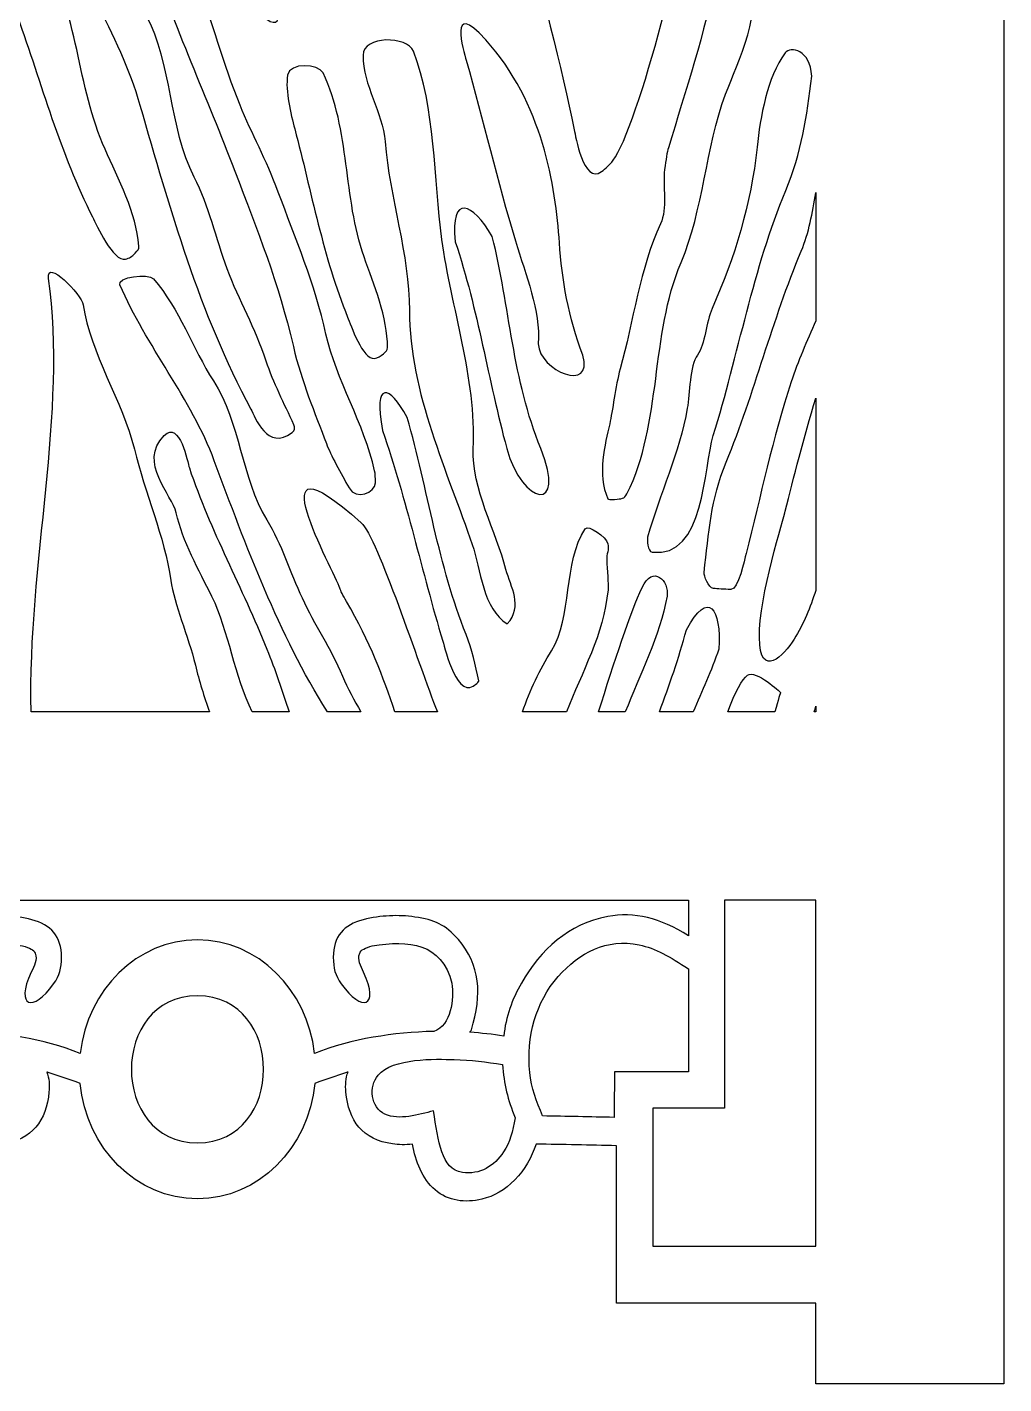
# Model space of a CAD drawing. Header units: centimetres. Extents: x -8.9 to 7.3, y -13.2 to 13.5.
# Drawn here: x -6.05 to -1.64, y -13.2 to -7.07 of the extents above; entities that cross this region are included whole.
import ezdxf

# ---------------------------------------------------------------- set-up
doc = ezdxf.new("R2010")
doc.units = ezdxf.units.CM
doc.header["$MEASUREMENT"] = 0
doc.layers.add('layer 1', color=7, linetype='Continuous')

msp = doc.modelspace()

# ---------------------------------------------------------------- linework, layer by layer
at = {"layer": 'layer 1', "color": 177}
msp.add_open_spline([(-1.6375, 13.49566), (-4.06436, 13.49566), (-6.49121, 13.49566), (-8.91806, 13.49566), (-8.91806, 13.49566), (-8.91806, 5.38457), (-8.91806, -2.72651), (-8.91806, -10.83759), (-8.91806, -10.83759), (-8.91804, -10.83759), (-8.91802, -10.83759), (-8.918, -10.83759), (-8.918, -10.83759), (-8.918, -11.62497), (-8.918, -12.41234), (-8.918, -13.19973), (-8.918, -13.19973), (-8.63487, -13.19973), (-8.35174, -13.19973), (-8.06861, -13.19973), (-8.06861, -13.19973), (-8.06861, -13.07839), (-8.06861, -12.95704), (-8.06861, -12.8357), (-8.06861, -12.8357), (-7.76911, -12.8357), (-7.46962, -12.8357), (-7.17013, -12.8357), (-7.17013, -12.8357), (-7.17013, -12.59858), (-7.17013, -12.36147), (-7.17013, -12.12436), (-7.17013, -12.12436), (-7.04897, -12.12194), (-6.9278, -12.11952), (-6.80664, -12.1171), (-6.80664, -12.1171), (-6.78512, -12.17845), (-6.75693, -12.23166), (-6.71011, -12.27863), (-6.71011, -12.27863), (-6.66427, -12.32461), (-6.61689, -12.35303), (-6.56126, -12.36596), (-6.56126, -12.36596), (-6.48761, -12.38309), (-6.40984, -12.37563), (-6.35073, -12.32406), (-6.35073, -12.32406), (-6.29352, -12.27414), (-6.26051, -12.1942), (-6.24865, -12.11792), (-6.24865, -12.11792), (-6.2148, -12.12135), (-6.18601, -12.12056), (-6.15886, -12.11667), (-6.15886, -12.11667), (-6.02336, -12.09728), (-5.95935, -12.01154), (-5.94792, -11.88225), (-5.94792, -11.88225), (-5.94511, -11.85057), (-5.94734, -11.81929), (-5.95741, -11.79176), (-5.95741, -11.79176), (-5.95528, -11.79229), (-5.95315, -11.79282), (-5.95102, -11.79335), (-5.95102, -11.79335), (-5.9032, -11.80988), (-5.85539, -11.82641), (-5.80757, -11.84295), (-5.80757, -11.84295), (-5.77888, -12.13594), (-5.55262, -12.36406), (-5.27776, -12.36406), (-5.27776, -12.36406), (-5.00288, -12.36406), (-4.77663, -12.13594), (-4.74794, -11.84295), (-4.74794, -11.84295), (-4.70012, -11.82641), (-4.65231, -11.80988), (-4.60449, -11.79335), (-4.60449, -11.79335), (-4.60236, -11.79282), (-4.60023, -11.79229), (-4.59811, -11.79176), (-4.59811, -11.79176), (-4.60817, -11.81929), (-4.6104, -11.85057), (-4.6076, -11.88225), (-4.6076, -11.88225), (-4.59616, -12.01154), (-4.53215, -12.09728), (-4.39665, -12.11667), (-4.39665, -12.11667), (-4.3695, -12.12056), (-4.34071, -12.12135), (-4.30686, -12.11792), (-4.30686, -12.11792), (-4.295, -12.1942), (-4.26199, -12.27414), (-4.20478, -12.32406), (-4.20478, -12.32406), (-4.14566, -12.37563), (-4.06789, -12.38309), (-3.99426, -12.36596), (-3.99426, -12.36596), (-3.93861, -12.35303), (-3.89124, -12.32461), (-3.8454, -12.27863), (-3.8454, -12.27863), (-3.79858, -12.23166), (-3.77039, -12.17845), (-3.74887, -12.1171), (-3.74887, -12.1171), (-3.62771, -12.11952), (-3.50655, -12.12194), (-3.38538, -12.12436), (-3.38538, -12.12436), (-3.38538, -12.36147), (-3.38538, -12.59858), (-3.38538, -12.8357), (-3.38538, -12.8357), (-3.08589, -12.8357), (-2.78639, -12.8357), (-2.48691, -12.8357), (-2.48691, -12.8357), (-2.48691, -12.95704), (-2.48691, -13.07839), (-2.48691, -13.19973), (-2.48691, -13.19973), (-2.20377, -13.19973), (-1.92064, -13.19973), (-1.6375, -13.19973), (-1.6375, -13.19973), (-1.6375, -12.41234), (-1.6375, -11.62497), (-1.6375, -10.83759), (-1.6375, -10.83759), (-1.6375, -2.72651), (-1.6375, 5.38457), (-1.6375, 13.49566)], degree=3, knots=[0, 0, 0, 0, 0.027027, 0.027027, 0.027027, 0.027027, 0.0540541, 0.0540541, 0.0540541, 0.0540541, 0.0810811, 0.0810811, 0.0810811, 0.0810811, 0.1081081, 0.1081081, 0.1081081, 0.1081081, 0.1351351, 0.1351351, 0.1351351, 0.1351351, 0.1621622, 0.1621622, 0.1621622, 0.1621622, 0.1891892, 0.1891892, 0.1891892, 0.1891892, 0.2162162, 0.2162162, 0.2162162, 0.2162162, 0.2432432, 0.2432432, 0.2432432, 0.2432432, 0.2702703, 0.2702703, 0.2702703, 0.2702703, 0.2972973, 0.2972973, 0.2972973, 0.2972973, 0.3243243, 0.3243243, 0.3243243, 0.3243243, 0.3513514, 0.3513514, 0.3513514, 0.3513514, 0.3783784, 0.3783784, 0.3783784, 0.3783784, 0.4054054, 0.4054054, 0.4054054, 0.4054054, 0.4324324, 0.4324324, 0.4324324, 0.4324324, 0.4594595, 0.4594595, 0.4594595, 0.4594595, 0.4864865, 0.4864865, 0.4864865, 0.4864865, 0.5135135, 0.5135135, 0.5135135, 0.5135135, 0.5405405, 0.5405405, 0.5405405, 0.5405405, 0.5675676, 0.5675676, 0.5675676, 0.5675676, 0.5945946, 0.5945946, 0.5945946, 0.5945946, 0.6216216, 0.6216216, 0.6216216, 0.6216216, 0.6486486, 0.6486486, 0.6486486, 0.6486486, 0.6756757, 0.6756757, 0.6756757, 0.6756757, 0.7027027, 0.7027027, 0.7027027, 0.7027027, 0.7297297, 0.7297297, 0.7297297, 0.7297297, 0.7567568, 0.7567568, 0.7567568, 0.7567568, 0.7837838, 0.7837838, 0.7837838, 0.7837838, 0.8108108, 0.8108108, 0.8108108, 0.8108108, 0.8378378, 0.8378378, 0.8378378, 0.8378378, 0.8648649, 0.8648649, 0.8648649, 0.8648649, 0.8918919, 0.8918919, 0.8918919, 0.8918919, 0.9189189, 0.9189189, 0.9189189, 0.9189189, 0.9459459, 0.9459459, 0.9459459, 0.9459459, 1, 1, 1, 1], dxfattribs=at)
at = {"layer": 'layer 1', "color": 7}
for points, knots in [([(-3.45368, -7.72694), (-3.53589, -7.78544), (-3.57161, -7.56295), (-3.57656, -7.53843), (-3.57656, -7.53843), (-3.68761, -6.99016), (-3.95765, -6.07373), (-4.07574, -5.52496), (-4.07574, -5.52496), (-4.12542, -5.29403), (-4.35891, -4.49771), (-4.28722, -4.25198), (-4.28722, -4.25198), (-4.2171, -4.01142), (-4.08909, -4.48528), (-4.0399, -4.59277), (-4.0399, -4.59277), (-3.87868, -4.94499), (-3.66433, -5.28943), (-3.4656, -5.63211), (-3.4656, -5.63211), (-3.40163, -5.74239), (-3.33802, -5.81699), (-3.29678, -5.94157), (-3.29678, -5.94157), (-3.23869, -6.11705), (-3.16925, -6.27633), (-3.09069, -6.448), (-3.09069, -6.448), (-3.03322, -6.57356), (-3.29485, -7.53909), (-3.40133, -7.67588), (-3.40133, -7.67588), (-3.41739, -7.69651), (-3.43484, -7.71355), (-3.45368, -7.72694)], [0, 0, 0, 0, 0.1, 0.1, 0.1, 0.1, 0.2, 0.2, 0.2, 0.2, 0.3, 0.3, 0.3, 0.3, 0.4, 0.4, 0.4, 0.4, 0.5, 0.5, 0.5, 0.5, 0.6, 0.6, 0.6, 0.6, 0.7, 0.7, 0.7, 0.7, 0.8, 0.8, 0.8, 0.8, 1, 1, 1, 1]), ([(-5.03715, -6.9643), (-5.29314, -6.64623), (-5.24537, -6.33919), (-5.33066, -6.1565), (-5.33066, -6.1565), (-5.33066, -6.1565), (-5.33066, -6.1565), (-5.33066, -6.1565), (-5.33066, -6.1565), (-5.34359, -6.12882), (-5.35117, -6.10961), (-5.3534, -6.09885), (-5.3534, -6.09885), (-5.37474, -5.99927), (-5.41142, -5.90752), (-5.44128, -5.79921), (-5.44128, -5.79921), (-5.44415, -5.78874), (-5.45882, -5.60811), (-5.31967, -5.75137), (-5.31967, -5.75137), (-5.17136, -5.90991), (-5.19961, -6.00294), (-5.19444, -6.07359), (-5.19444, -6.07359), (-5.18579, -6.19098), (-5.08229, -6.37284), (-5.08628, -6.48119), (-5.08628, -6.48119), (-5.08865, -6.59336), (-4.95966, -6.79229), (-4.91583, -6.94061), (-4.91583, -6.94061), (-4.90898, -6.96375), (-4.87497, -7.16579), (-5.03715, -6.9643)], [0, 0, 0, 0, 0.1, 0.1, 0.1, 0.1, 0.2, 0.2, 0.2, 0.2, 0.3, 0.3, 0.3, 0.3, 0.4, 0.4, 0.4, 0.4, 0.5, 0.5, 0.5, 0.5, 0.6, 0.6, 0.6, 0.6, 0.7, 0.7, 0.7, 0.7, 0.8, 0.8, 0.8, 0.8, 1, 1, 1, 1]), ([(-4.47433, -9.13194), (-4.47539, -9.17599), (-4.56004, -9.21363), (-4.59356, -9.15447), (-4.59356, -9.15447), (-4.62931, -9.09135), (-4.67703, -9.00348), (-4.69534, -8.95496), (-4.69534, -8.95496), (-4.74809, -8.81524), (-4.80755, -8.67577), (-4.84483, -8.51631), (-4.84483, -8.51631), (-4.91278, -8.22551), (-5.00541, -7.99726), (-5.1091, -7.72438), (-5.1091, -7.72438), (-5.23347, -7.39711), (-5.38431, -7.06883), (-5.4955, -6.73277), (-5.4955, -6.73277), (-5.5537, -6.55683), (-5.63563, -6.38258), (-5.69784, -6.20577), (-5.69784, -6.20577), (-5.72018, -6.14245), (-5.73134, -6.04654), (-5.65277, -6.03424), (-5.65277, -6.03424), (-5.50933, -6.01178), (-5.30462, -6.81329), (-5.28479, -6.86202), (-5.28479, -6.86202), (-5.20996, -7.04607), (-5.16026, -7.24307), (-5.08534, -7.42728), (-5.08534, -7.42728), (-5.03218, -7.55805), (-4.96776, -7.66985), (-4.9128, -7.81908), (-4.9128, -7.81908), (-4.83744, -8.02372), (-4.747, -8.23621), (-4.69757, -8.46011), (-4.69757, -8.46011), (-4.65149, -8.66879), (-4.52602, -8.86187), (-4.47792, -9.07769), (-4.47792, -9.07769), (-4.47498, -9.09091), (-4.47378, -9.10898), (-4.47433, -9.13194)], [0, 0, 0, 0, 0.0714286, 0.0714286, 0.0714286, 0.0714286, 0.1428571, 0.1428571, 0.1428571, 0.1428571, 0.2142857, 0.2142857, 0.2142857, 0.2142857, 0.2857143, 0.2857143, 0.2857143, 0.2857143, 0.3571429, 0.3571429, 0.3571429, 0.3571429, 0.4285714, 0.4285714, 0.4285714, 0.4285714, 0.5, 0.5, 0.5, 0.5, 0.5714286, 0.5714286, 0.5714286, 0.5714286, 0.6428571, 0.6428571, 0.6428571, 0.6428571, 0.7142857, 0.7142857, 0.7142857, 0.7142857, 0.7857143, 0.7857143, 0.7857143, 0.7857143, 0.8571429, 0.8571429, 0.8571429, 0.8571429, 1, 1, 1, 1]), ([(-4.85017, -8.90462), (-4.9624, -8.99074), (-5.0177, -8.8341), (-5.03665, -8.79885), (-5.03665, -8.79885), (-5.26824, -8.36827), (-5.40429, -7.89036), (-5.53716, -7.42676), (-5.53716, -7.42676), (-5.63089, -7.09973), (-5.83964, -6.81085), (-5.95008, -6.48763), (-5.95008, -6.48763), (-5.96457, -6.44526), (-5.80055, -6.44004), (-5.77696, -6.47205), (-5.77696, -6.47205), (-5.6548, -6.63795), (-5.60605, -6.84207), (-5.51006, -7.01963), (-5.51006, -7.01963), (-5.38857, -7.24437), (-5.40841, -7.5236), (-5.29206, -7.75193), (-5.29206, -7.75193), (-5.22548, -7.88262), (-5.19435, -8.02904), (-5.14341, -8.1657), (-5.14341, -8.1657), (-5.08968, -8.30978), (-5.01646, -8.43261), (-4.96713, -8.58267), (-4.96713, -8.58267), (-4.93485, -8.681), (-4.8856, -8.77443), (-4.84278, -8.86927), (-4.84278, -8.86927), (-4.83616, -8.88397), (-4.83861, -8.89575), (-4.85017, -8.90462)], [0, 0, 0, 0, 0.0909091, 0.0909091, 0.0909091, 0.0909091, 0.1818182, 0.1818182, 0.1818182, 0.1818182, 0.2727273, 0.2727273, 0.2727273, 0.2727273, 0.3636364, 0.3636364, 0.3636364, 0.3636364, 0.4545455, 0.4545455, 0.4545455, 0.4545455, 0.5454545, 0.5454545, 0.5454545, 0.5454545, 0.6363636, 0.6363636, 0.6363636, 0.6363636, 0.7272727, 0.7272727, 0.7272727, 0.7272727, 0.8181818, 0.8181818, 0.8181818, 0.8181818, 1, 1, 1, 1]), ([(-5.60196, -8.12212), (-5.65753, -8.13643), (-5.73399, -7.96548), (-5.75124, -7.93171), (-5.75124, -7.93171), (-5.89541, -7.64948), (-5.98268, -7.3274), (-6.08977, -7.0279), (-6.08977, -7.0279), (-6.11572, -6.95529), (-6.15344, -6.84659), (-6.14707, -6.76598), (-6.14707, -6.76598), (-6.14201, -6.70174), (-5.99982, -6.69367), (-5.97352, -6.73814), (-5.97352, -6.73814), (-5.8152, -7.00589), (-5.82298, -7.3425), (-5.6947, -7.62607), (-5.6947, -7.62607), (-5.63483, -7.75846), (-5.55397, -7.91321), (-5.5416, -8.06275), (-5.5416, -8.06275), (-5.5403, -8.07845), (-5.54632, -8.08128), (-5.55955, -8.09558), (-5.55955, -8.09558), (-5.57221, -8.10925), (-5.58634, -8.11808), (-5.60196, -8.12212)], [0, 0, 0, 0, 0.1111111, 0.1111111, 0.1111111, 0.1111111, 0.2222222, 0.2222222, 0.2222222, 0.2222222, 0.3333333, 0.3333333, 0.3333333, 0.3333333, 0.4444444, 0.4444444, 0.4444444, 0.4444444, 0.5555556, 0.5555556, 0.5555556, 0.5555556, 0.6666667, 0.6666667, 0.6666667, 0.6666667, 0.7777778, 0.7777778, 0.7777778, 0.7777778, 1, 1, 1, 1]), ([(-3.42448, -9.20404), (-3.47558, -9.09342), (-3.43742, -8.95762), (-3.41658, -8.86498), (-3.41658, -8.86498), (-3.40419, -8.80996), (-3.39083, -8.6945), (-3.36942, -8.61763), (-3.36942, -8.61763), (-3.31001, -8.40422), (-3.28069, -8.1608), (-3.18719, -7.96204), (-3.18719, -7.96204), (-3.15582, -7.89539), (-3.17771, -7.79142), (-3.16886, -7.71746), (-3.16886, -7.71746), (-3.16886, -7.71746), (-3.16886, -7.71746), (-3.16886, -7.71746), (-3.16886, -7.71746), (-3.16347, -7.67241), (-3.15767, -7.63952), (-3.15146, -7.61875), (-3.15146, -7.61875), (-3.07365, -7.35919), (-2.9875, -7.10168), (-2.93444, -6.83329), (-2.93444, -6.83329), (-2.92373, -6.7792), (-2.82202, -6.76247), (-2.79366, -6.82387), (-2.79366, -6.82387), (-2.71456, -6.99506), (-2.83878, -7.23032), (-2.89371, -7.37785), (-2.89371, -7.37785), (-2.98494, -7.62297), (-2.99283, -7.89728), (-3.09474, -8.13749), (-3.09474, -8.13749), (-3.23378, -8.46526), (-3.17961, -8.86162), (-3.33898, -9.18163), (-3.33898, -9.18163), (-3.35064, -9.20506), (-3.36253, -9.20352), (-3.395, -9.20666), (-3.395, -9.20666), (-3.41304, -9.20842), (-3.42286, -9.20754), (-3.42448, -9.20404)], [0, 0, 0, 0, 0.0714286, 0.0714286, 0.0714286, 0.0714286, 0.1428571, 0.1428571, 0.1428571, 0.1428571, 0.2142857, 0.2142857, 0.2142857, 0.2142857, 0.2857143, 0.2857143, 0.2857143, 0.2857143, 0.3571429, 0.3571429, 0.3571429, 0.3571429, 0.4285714, 0.4285714, 0.4285714, 0.4285714, 0.5, 0.5, 0.5, 0.5, 0.5714286, 0.5714286, 0.5714286, 0.5714286, 0.6428571, 0.6428571, 0.6428571, 0.6428571, 0.7142857, 0.7142857, 0.7142857, 0.7142857, 0.7857143, 0.7857143, 0.7857143, 0.7857143, 0.8571429, 0.8571429, 0.8571429, 0.8571429, 1, 1, 1, 1]), ([(-3.73966, -8.50472), (-3.72838, -8.35312), (-3.79571, -8.19604), (-3.8424, -8.0393), (-3.8424, -8.0393), (-3.92326, -7.76787), (-3.98879, -7.49627), (-4.06436, -7.22437), (-4.06436, -7.22437), (-4.0755, -7.18426), (-4.14841, -6.94115), (-3.9765, -7.13157), (-3.9765, -7.13157), (-3.71987, -7.41583), (-3.66063, -7.79156), (-3.6438, -8.04842), (-3.6438, -8.04842), (-3.63309, -8.21185), (-3.60247, -8.38659), (-3.53872, -8.55496), (-3.53872, -8.55496), (-3.48755, -8.728), (-3.73318, -8.62628), (-3.73966, -8.50472)], [0, 0, 0, 0, 0.1428571, 0.1428571, 0.1428571, 0.1428571, 0.2857143, 0.2857143, 0.2857143, 0.2857143, 0.4285714, 0.4285714, 0.4285714, 0.4285714, 0.5714286, 0.5714286, 0.5714286, 0.5714286, 0.7142857, 0.7142857, 0.7142857, 0.7142857, 1, 1, 1, 1]), ([(-3.87894, -9.76856), (-3.98924, -9.70357), (-4.00014, -9.52107), (-4.03747, -9.41042), (-4.03747, -9.41042), (-4.14598, -9.0887), (-4.32094, -8.72514), (-4.32051, -8.35419), (-4.32051, -8.35419), (-4.32023, -8.10149), (-4.41102, -7.84538), (-4.43087, -7.59143), (-4.43087, -7.59143), (-4.44133, -7.45748), (-4.5304, -7.34023), (-4.53024, -7.20162), (-4.53024, -7.20162), (-4.53013, -7.11117), (-4.32992, -7.11392), (-4.30255, -7.18376), (-4.30255, -7.18376), (-4.20351, -7.43628), (-4.21139, -7.761), (-4.17446, -8.03281), (-4.17446, -8.03281), (-4.13241, -8.34229), (-4.01782, -8.65604), (-4.03251, -8.97791), (-4.03251, -8.97791), (-4.04057, -9.1545), (-3.92922, -9.35503), (-3.885, -9.52255), (-3.885, -9.52255), (-3.86345, -9.6042), (-3.80631, -9.6865), (-3.87894, -9.76856), (-3.87894, -9.76856), (-3.87894, -9.76856), (-3.87894, -9.76856), (-3.87894, -9.76856)], [0, 0, 0, 0, 0.0909091, 0.0909091, 0.0909091, 0.0909091, 0.1818182, 0.1818182, 0.1818182, 0.1818182, 0.2727273, 0.2727273, 0.2727273, 0.2727273, 0.3636364, 0.3636364, 0.3636364, 0.3636364, 0.4545455, 0.4545455, 0.4545455, 0.4545455, 0.5454545, 0.5454545, 0.5454545, 0.5454545, 0.6363636, 0.6363636, 0.6363636, 0.6363636, 0.7272727, 0.7272727, 0.7272727, 0.7272727, 0.8181818, 0.8181818, 0.8181818, 0.8181818, 1, 1, 1, 1]), ([(-3.22531, -9.44458), (-3.24648, -9.44168), (-3.24827, -9.38826), (-3.24545, -9.37783), (-3.24545, -9.37783), (-3.1918, -9.18117), (-3.10116, -8.99744), (-3.06669, -8.79495), (-3.06669, -8.79495), (-3.05566, -8.73009), (-3.05559, -8.60245), (-3.02103, -8.55507), (-3.02103, -8.55507), (-2.98464, -8.50525), (-2.98199, -8.40559), (-2.95464, -8.34438), (-2.95464, -8.34438), (-2.8522, -8.11507), (-2.77861, -7.87273), (-2.75156, -7.61676), (-2.75156, -7.61676), (-2.73721, -7.48097), (-2.70566, -7.30143), (-2.62498, -7.1909), (-2.62498, -7.1909), (-2.60129, -7.15844), (-2.51077, -7.17721), (-2.50492, -7.29553), (-2.50492, -7.29553), (-2.52576, -7.47781), (-2.5518, -7.64437), (-2.62193, -7.81161), (-2.62193, -7.81161), (-2.76818, -8.16051), (-2.83645, -8.55601), (-2.94926, -8.91884), (-2.94926, -8.91884), (-2.99233, -9.0574), (-2.98744, -9.47711), (-3.22531, -9.44458)], [0, 0, 0, 0, 0.0909091, 0.0909091, 0.0909091, 0.0909091, 0.1818182, 0.1818182, 0.1818182, 0.1818182, 0.2727273, 0.2727273, 0.2727273, 0.2727273, 0.3636364, 0.3636364, 0.3636364, 0.3636364, 0.4545455, 0.4545455, 0.4545455, 0.4545455, 0.5454545, 0.5454545, 0.5454545, 0.5454545, 0.6363636, 0.6363636, 0.6363636, 0.6363636, 0.7272727, 0.7272727, 0.7272727, 0.7272727, 0.8181818, 0.8181818, 0.8181818, 0.8181818, 1, 1, 1, 1]), ([(-4.47909, -8.57005), (-4.5306, -8.5781), (-4.58696, -8.41621), (-4.60005, -8.38403), (-4.60005, -8.38403), (-4.70938, -8.11518), (-4.76405, -7.8152), (-4.83843, -7.53395), (-4.83843, -7.53395), (-4.85644, -7.46576), (-4.8824, -7.36378), (-4.87048, -7.29122), (-4.87048, -7.29122), (-4.86101, -7.23336), (-4.73137, -7.23866), (-4.71089, -7.28133), (-4.71089, -7.28133), (-4.58762, -7.53831), (-4.6203, -7.84305), (-4.52548, -8.11173), (-4.52548, -8.11173), (-4.48124, -8.23717), (-4.41964, -8.38474), (-4.4198, -8.52152), (-4.4198, -8.52152), (-4.41982, -8.53589), (-4.4255, -8.53792), (-4.43859, -8.54973), (-4.43859, -8.54973), (-4.45112, -8.561), (-4.4646, -8.56778), (-4.47909, -8.57005)], [0, 0, 0, 0, 0.1111111, 0.1111111, 0.1111111, 0.1111111, 0.2222222, 0.2222222, 0.2222222, 0.2222222, 0.3333333, 0.3333333, 0.3333333, 0.3333333, 0.4444444, 0.4444444, 0.4444444, 0.4444444, 0.5555556, 0.5555556, 0.5555556, 0.5555556, 0.6666667, 0.6666667, 0.6666667, 0.6666667, 0.7777778, 0.7777778, 0.7777778, 0.7777778, 1, 1, 1, 1]), ([(-3.88163, -8.97616), (-3.96578, -8.66515), (-4.00986, -8.3553), (-4.1139, -8.04309), (-4.1139, -8.04309), (-4.13637, -7.82606), (-4.03629, -7.8645), (-3.94694, -8.01981), (-3.94694, -8.01981), (-3.86825, -8.33541), (-3.85488, -8.66683), (-3.72786, -8.97711), (-3.72786, -8.97711), (-3.60758, -9.27098), (-3.81159, -9.23528), (-3.88163, -8.97616)], [0, 0, 0, 0, 0.2, 0.2, 0.2, 0.2, 0.4, 0.4, 0.4, 0.4, 0.6, 0.6, 0.6, 0.6, 1, 1, 1, 1]), ([(-2.4869, -8.40035), (-2.4869, -8.2075), (-2.4869, -8.01465), (-2.4869, -7.82181), (-2.4869, -7.82181), (-2.50135, -7.9129), (-2.51742, -8.00352), (-2.55183, -8.08534), (-2.55183, -8.08534), (-2.68332, -8.3981), (-2.76271, -8.7259), (-2.89086, -9.03841), (-2.89086, -9.03841), (-2.96122, -9.21003), (-2.96876, -9.35277), (-2.99085, -9.53666), (-2.99085, -9.53666), (-2.99244, -9.54984), (-2.97092, -9.6066), (-2.94882, -9.6089), (-2.94882, -9.6089), (-2.92905, -9.61098), (-2.90262, -9.61238), (-2.86949, -9.61315), (-2.86949, -9.61315), (-2.83546, -9.61394), (-2.80788, -9.47741), (-2.80133, -9.45152), (-2.80133, -9.45152), (-2.73493, -9.18903), (-2.68016, -8.92972), (-2.59752, -8.67654), (-2.59752, -8.67654), (-2.56694, -8.58285), (-2.52597, -8.49203), (-2.4869, -8.40035)], [0, 0, 0, 0, 0.1, 0.1, 0.1, 0.1, 0.2, 0.2, 0.2, 0.2, 0.3, 0.3, 0.3, 0.3, 0.4, 0.4, 0.4, 0.4, 0.5, 0.5, 0.5, 0.5, 0.6, 0.6, 0.6, 0.6, 0.7, 0.7, 0.7, 0.7, 0.8, 0.8, 0.8, 0.8, 1, 1, 1, 1]), ([(-6.02891, -10.16616), (-5.76047, -10.16616), (-5.49202, -10.16616), (-5.22357, -10.16616), (-5.22357, -10.16616), (-5.24782, -10.09662), (-5.26966, -10.02645), (-5.2871, -9.95509), (-5.2871, -9.95509), (-5.31984, -9.82108), (-5.38264, -9.67875), (-5.39793, -9.57254), (-5.39793, -9.57254), (-5.42642, -9.37475), (-5.51474, -9.17524), (-5.56256, -8.97969), (-5.56256, -8.97969), (-5.61561, -8.7627), (-5.76222, -8.54591), (-5.79361, -8.3279), (-5.79361, -8.3279), (-5.80023, -8.28191), (-5.96341, -8.1149), (-5.9498, -8.20949), (-5.9498, -8.20949), (-5.86355, -8.80848), (-6.04296, -9.49809), (-6.02891, -10.16616)], [0, 0, 0, 0, 0.125, 0.125, 0.125, 0.125, 0.25, 0.25, 0.25, 0.25, 0.375, 0.375, 0.375, 0.375, 0.5, 0.5, 0.5, 0.5, 0.625, 0.625, 0.625, 0.625, 0.75, 0.75, 0.75, 0.75, 1, 1, 1, 1]), ([(-4.69107, -10.16616), (-4.6407, -10.16616), (-4.59033, -10.16616), (-4.53995, -10.16616), (-4.53995, -10.16616), (-4.57006, -10.11336), (-4.5996, -10.06025), (-4.62276, -10.00465), (-4.62276, -10.00465), (-4.67619, -9.87649), (-4.74882, -9.77417), (-4.80573, -9.65159), (-4.80573, -9.65159), (-4.85969, -9.53535), (-4.89689, -9.40899), (-4.96419, -9.29921), (-4.96419, -9.29921), (-5.08182, -9.10744), (-5.08308, -8.86027), (-5.205, -8.67203), (-5.205, -8.67203), (-5.30131, -8.52333), (-5.35786, -8.34756), (-5.47644, -8.21116), (-5.47644, -8.21116), (-5.49931, -8.18483), (-5.64325, -8.20222), (-5.62766, -8.23836), (-5.62766, -8.23836), (-5.50888, -8.51407), (-5.30591, -8.75192), (-5.20157, -9.03229), (-5.20157, -9.03229), (-5.05828, -9.41728), (-4.9115, -9.81384), (-4.69107, -10.16616)], [0, 0, 0, 0, 0.1, 0.1, 0.1, 0.1, 0.2, 0.2, 0.2, 0.2, 0.3, 0.3, 0.3, 0.3, 0.4, 0.4, 0.4, 0.4, 0.5, 0.5, 0.5, 0.5, 0.6, 0.6, 0.6, 0.6, 0.7, 0.7, 0.7, 0.7, 0.8, 0.8, 0.8, 0.8, 1, 1, 1, 1]), ([(-4.01706, -10.03752), (-4.10249, -10.12473), (-4.1595, -9.88224), (-4.17005, -9.8473), (-4.17005, -9.8473), (-4.26548, -9.53165), (-4.3333, -9.20893), (-4.44248, -8.8961), (-4.44248, -8.8961), (-4.48422, -8.66832), (-4.41099, -8.6888), (-4.33091, -8.83665), (-4.33091, -8.83665), (-4.23868, -9.15836), (-4.18929, -9.51052), (-4.06459, -9.81654), (-4.06459, -9.81654), (-4.03723, -9.88368), (-4.02335, -9.955), (-4.00694, -10.02581), (-4.00694, -10.02581), (-4.00677, -10.02655), (-4.01014, -10.03045), (-4.01706, -10.03752)], [0, 0, 0, 0, 0.1428571, 0.1428571, 0.1428571, 0.1428571, 0.2857143, 0.2857143, 0.2857143, 0.2857143, 0.4285714, 0.4285714, 0.4285714, 0.4285714, 0.5714286, 0.5714286, 0.5714286, 0.5714286, 0.7142857, 0.7142857, 0.7142857, 0.7142857, 1, 1, 1, 1]), ([(-2.4869, -9.61761), (-2.4869, -9.32811), (-2.4869, -9.0386), (-2.4869, -8.7491), (-2.4869, -8.7491), (-2.54014, -8.92792), (-2.58751, -9.1104), (-2.62414, -9.2595), (-2.62414, -9.2595), (-2.62925, -9.28362), (-2.74345, -9.6418), (-2.7411, -9.83035), (-2.7411, -9.83035), (-2.73869, -10.02429), (-2.62872, -9.91013), (-2.58425, -9.83774), (-2.58425, -9.83774), (-2.54138, -9.76797), (-2.51115, -9.69425), (-2.4869, -9.61761)], [0, 0, 0, 0, 0.1666667, 0.1666667, 0.1666667, 0.1666667, 0.3333333, 0.3333333, 0.3333333, 0.3333333, 0.5, 0.5, 0.5, 0.5, 0.6666667, 0.6666667, 0.6666667, 0.6666667, 1, 1, 1, 1]), ([(-5.03025, -10.16616), (-4.9748, -10.16616), (-4.91935, -10.16616), (-4.86392, -10.16616), (-4.86392, -10.16616), (-4.89483, -10.07081), (-4.92696, -9.97599), (-4.96403, -9.88324), (-4.96403, -9.88324), (-5.07451, -9.60688), (-5.2197, -9.34718), (-5.31436, -9.06448), (-5.31436, -9.06448), (-5.32238, -9.04059), (-5.3567, -8.8472), (-5.42797, -8.91875), (-5.42797, -8.91875), (-5.54859, -9.03983), (-5.39097, -9.18733), (-5.3735, -9.26718), (-5.3735, -9.26718), (-5.34505, -9.39718), (-5.27149, -9.52542), (-5.21233, -9.64574), (-5.21233, -9.64574), (-5.13456, -9.80396), (-5.11104, -10.0046), (-5.03025, -10.16616)], [0, 0, 0, 0, 0.125, 0.125, 0.125, 0.125, 0.25, 0.25, 0.25, 0.25, 0.375, 0.375, 0.375, 0.375, 0.5, 0.5, 0.5, 0.5, 0.625, 0.625, 0.625, 0.625, 0.75, 0.75, 0.75, 0.75, 1, 1, 1, 1]), ([(-4.38627, -10.16616), (-4.32243, -10.16616), (-4.25857, -10.16616), (-4.19472, -10.16616), (-4.19472, -10.16616), (-4.27963, -9.95398), (-4.46384, -9.3795), (-4.53845, -9.31241), (-4.53845, -9.31241), (-5.03913, -8.86215), (-4.6562, -9.53772), (-4.63488, -9.60779), (-4.63488, -9.60779), (-4.63147, -9.61904), (-4.62151, -9.63874), (-4.60501, -9.66689), (-4.60501, -9.66689), (-4.60501, -9.66689), (-4.60501, -9.66689), (-4.60501, -9.66689), (-4.60501, -9.66689), (-4.4961, -9.85282), (-4.44032, -10.00848), (-4.38627, -10.16616)], [0, 0, 0, 0, 0.1428571, 0.1428571, 0.1428571, 0.1428571, 0.2857143, 0.2857143, 0.2857143, 0.2857143, 0.4285714, 0.4285714, 0.4285714, 0.4285714, 0.5714286, 0.5714286, 0.5714286, 0.5714286, 0.7142857, 0.7142857, 0.7142857, 0.7142857, 1, 1, 1, 1]), ([(-3.81081, -10.16616), (-3.74444, -10.16616), (-3.67808, -10.16616), (-3.6117, -10.16616), (-3.6117, -10.16616), (-3.54285, -9.98508), (-3.44397, -9.8208), (-3.42441, -9.61421), (-3.42441, -9.61421), (-3.4218, -9.58746), (-3.4278, -9.526), (-3.43042, -9.47908), (-3.43042, -9.47908), (-3.43174, -9.4555), (-3.41886, -9.43117), (-3.42482, -9.4067), (-3.42482, -9.4067), (-3.43229, -9.37597), (-3.51402, -9.31936), (-3.52686, -9.33893), (-3.52686, -9.33893), (-3.62825, -9.49039), (-3.58364, -9.73927), (-3.67924, -9.89002), (-3.67924, -9.89002), (-3.73278, -9.97452), (-3.77689, -10.06755), (-3.81081, -10.16616)], [0, 0, 0, 0, 0.125, 0.125, 0.125, 0.125, 0.25, 0.25, 0.25, 0.25, 0.375, 0.375, 0.375, 0.375, 0.5, 0.5, 0.5, 0.5, 0.625, 0.625, 0.625, 0.625, 0.75, 0.75, 0.75, 0.75, 1, 1, 1, 1]), ([(-3.46669, -10.16616), (-3.42656, -10.16616), (-3.38643, -10.16616), (-3.34629, -10.16616), (-3.34629, -10.16616), (-3.28229, -10.0002), (-3.18912, -9.82412), (-3.15802, -9.64325), (-3.15802, -9.64325), (-3.14626, -9.57492), (-3.22077, -9.49788), (-3.27168, -9.60666), (-3.27168, -9.60666), (-3.31944, -9.70869), (-3.39896, -9.94455), (-3.46669, -10.16616)], [0, 0, 0, 0, 0.2, 0.2, 0.2, 0.2, 0.4, 0.4, 0.4, 0.4, 0.6, 0.6, 0.6, 0.6, 1, 1, 1, 1]), ([(-3.19267, -10.16616), (-3.14187, -10.16616), (-3.09108, -10.16616), (-3.04029, -10.16616), (-3.04029, -10.16616), (-2.99893, -10.07276), (-2.95846, -9.97916), (-2.9242, -9.88266), (-2.9242, -9.88266), (-2.91191, -9.70183), (-2.97139, -9.60804), (-3.0707, -9.79625), (-3.0707, -9.79625), (-3.10537, -9.92463), (-3.14778, -10.04645), (-3.19267, -10.16616)], [0, 0, 0, 0, 0.2, 0.2, 0.2, 0.2, 0.4, 0.4, 0.4, 0.4, 0.6, 0.6, 0.6, 0.6, 1, 1, 1, 1]), ([(-2.88346, -10.16616), (-2.81272, -10.16616), (-2.74197, -10.16616), (-2.67123, -10.16616), (-2.67123, -10.16616), (-2.65547, -10.11182), (-2.64598, -10.07802), (-2.64598, -10.07802), (-2.64598, -10.07802), (-2.64598, -10.07802), (-2.75643, -9.97308), (-2.79518, -10.00042), (-2.79518, -10.00042), (-2.81896, -10.0172), (-2.85039, -10.07575), (-2.88346, -10.16616)], [0, 0, 0, 0, 0.2, 0.2, 0.2, 0.2, 0.4, 0.4, 0.4, 0.4, 0.6, 0.6, 0.6, 0.6, 1, 1, 1, 1]), ([(-2.49312, -10.16616), (-2.49104, -10.16616), (-2.48898, -10.16616), (-2.4869, -10.16616), (-2.4869, -10.16616), (-2.4869, -10.1575), (-2.4869, -10.14884), (-2.4869, -10.14019), (-2.4869, -10.14019), (-2.48899, -10.14886), (-2.49105, -10.15751), (-2.49312, -10.16616)], [0, 0, 0, 0, 0.25, 0.25, 0.25, 0.25, 0.5, 0.5, 0.5, 0.5, 1, 1, 1, 1]), ([(-5.27776, -11.01556), (-6.01642, -11.01556), (-6.7551, -11.01556), (-7.49378, -11.01556), (-7.49378, -11.01556), (-7.49378, -11.06952), (-7.49378, -11.12347), (-7.49378, -11.17743), (-7.49378, -11.17743), (-7.36747, -11.09506), (-7.24846, -11.06763), (-7.13001, -11.08974), (-7.13001, -11.08974), (-6.95316, -11.12276), (-6.82817, -11.23855), (-6.74059, -11.38998), (-6.74059, -11.38998), (-6.69824, -11.46321), (-6.66899, -11.54345), (-6.66081, -11.63017), (-6.66081, -11.63017), (-6.61012, -11.6217), (-6.55878, -11.61572), (-6.50749, -11.61234), (-6.50749, -11.61234), (-6.50979, -11.60856), (-6.5121, -11.60479), (-6.51441, -11.60101), (-6.51441, -11.60101), (-6.56395, -11.44046), (-6.55399, -11.30662), (-6.45578, -11.1937), (-6.45578, -11.1937), (-6.39653, -11.12557), (-6.34809, -11.10499), (-6.25981, -11.09216), (-6.25981, -11.09216), (-6.18342, -11.08105), (-6.1075, -11.08431), (-6.02563, -11.10448), (-6.02563, -11.10448), (-5.93972, -11.12566), (-5.89034, -11.18091), (-5.89105, -11.27377), (-5.89105, -11.27377), (-5.89142, -11.32325), (-5.89886, -11.35472), (-5.92717, -11.39445), (-5.92717, -11.39445), (-6.01884, -11.52313), (-6.1027, -11.50134), (-6.02771, -11.34045), (-6.02771, -11.34045), (-6.01544, -11.31414), (-5.99837, -11.28615), (-6.01008, -11.25567), (-6.01008, -11.25567), (-6.01624, -11.23963), (-6.03318, -11.23301), (-6.06717, -11.22143), (-6.06717, -11.22143), (-6.23197, -11.19679), (-6.38011, -11.20729), (-6.42625, -11.3911), (-6.42625, -11.3911), (-6.43542, -11.46257), (-6.42539, -11.58086), (-6.34441, -11.60847), (-6.34441, -11.60847), (-6.16322, -11.61281), (-5.97544, -11.64148), (-5.80659, -11.70771), (-5.80659, -11.70771), (-5.77412, -11.41905), (-5.54978, -11.19539), (-5.27776, -11.19539), (-5.27776, -11.19539), (-5.00573, -11.19539), (-4.78139, -11.41905), (-4.74893, -11.70771), (-4.74893, -11.70771), (-4.58008, -11.64148), (-4.39229, -11.61281), (-4.21109, -11.60847), (-4.21109, -11.60847), (-4.13013, -11.58086), (-4.12009, -11.46257), (-4.12926, -11.3911), (-4.12926, -11.3911), (-4.17541, -11.20729), (-4.32353, -11.19679), (-4.48834, -11.22143), (-4.48834, -11.22143), (-4.52233, -11.23301), (-4.53927, -11.23963), (-4.54543, -11.25567), (-4.54543, -11.25567), (-4.55714, -11.28615), (-4.54008, -11.31414), (-4.5278, -11.34045), (-4.5278, -11.34045), (-4.45281, -11.50134), (-4.53667, -11.52313), (-4.62834, -11.39445), (-4.62834, -11.39445), (-4.65665, -11.35472), (-4.66408, -11.32325), (-4.66446, -11.27377), (-4.66446, -11.27377), (-4.66517, -11.18091), (-4.61578, -11.12566), (-4.52989, -11.10448), (-4.52989, -11.10448), (-4.44801, -11.08431), (-4.37208, -11.08105), (-4.29569, -11.09216), (-4.29569, -11.09216), (-4.20743, -11.10499), (-4.15899, -11.12557), (-4.09974, -11.1937), (-4.09974, -11.1937), (-4.00152, -11.30662), (-3.99157, -11.44046), (-4.04111, -11.60101), (-4.04111, -11.60101), (-4.04341, -11.60479), (-4.04572, -11.60856), (-4.04801, -11.61234), (-4.04801, -11.61234), (-3.99674, -11.61572), (-3.9454, -11.6217), (-3.8947, -11.63017), (-3.8947, -11.63017), (-3.88652, -11.54345), (-3.85728, -11.46321), (-3.81492, -11.38998), (-3.81492, -11.38998), (-3.72733, -11.23855), (-3.60236, -11.12276), (-3.42549, -11.08974), (-3.42549, -11.08974), (-3.30705, -11.06763), (-3.18804, -11.09506), (-3.06173, -11.17743), (-3.06173, -11.17743), (-3.06173, -11.12347), (-3.06173, -11.06952), (-3.06173, -11.01556), (-3.06173, -11.01556), (-3.80041, -11.01556), (-4.53908, -11.01556), (-5.27776, -11.01556)], [0, 0, 0, 0, 0.025641, 0.025641, 0.025641, 0.025641, 0.0512821, 0.0512821, 0.0512821, 0.0512821, 0.0769231, 0.0769231, 0.0769231, 0.0769231, 0.1025641, 0.1025641, 0.1025641, 0.1025641, 0.1282051, 0.1282051, 0.1282051, 0.1282051, 0.1538462, 0.1538462, 0.1538462, 0.1538462, 0.1794872, 0.1794872, 0.1794872, 0.1794872, 0.2051282, 0.2051282, 0.2051282, 0.2051282, 0.2307692, 0.2307692, 0.2307692, 0.2307692, 0.2564103, 0.2564103, 0.2564103, 0.2564103, 0.2820513, 0.2820513, 0.2820513, 0.2820513, 0.3076923, 0.3076923, 0.3076923, 0.3076923, 0.3333333, 0.3333333, 0.3333333, 0.3333333, 0.3589744, 0.3589744, 0.3589744, 0.3589744, 0.3846154, 0.3846154, 0.3846154, 0.3846154, 0.4102564, 0.4102564, 0.4102564, 0.4102564, 0.4358974, 0.4358974, 0.4358974, 0.4358974, 0.4615385, 0.4615385, 0.4615385, 0.4615385, 0.4871795, 0.4871795, 0.4871795, 0.4871795, 0.5128205, 0.5128205, 0.5128205, 0.5128205, 0.5384615, 0.5384615, 0.5384615, 0.5384615, 0.5641026, 0.5641026, 0.5641026, 0.5641026, 0.5897436, 0.5897436, 0.5897436, 0.5897436, 0.6153846, 0.6153846, 0.6153846, 0.6153846, 0.6410256, 0.6410256, 0.6410256, 0.6410256, 0.6666667, 0.6666667, 0.6666667, 0.6666667, 0.6923077, 0.6923077, 0.6923077, 0.6923077, 0.7179487, 0.7179487, 0.7179487, 0.7179487, 0.7435897, 0.7435897, 0.7435897, 0.7435897, 0.7692308, 0.7692308, 0.7692308, 0.7692308, 0.7948718, 0.7948718, 0.7948718, 0.7948718, 0.8205128, 0.8205128, 0.8205128, 0.8205128, 0.8461538, 0.8461538, 0.8461538, 0.8461538, 0.8717949, 0.8717949, 0.8717949, 0.8717949, 0.8974359, 0.8974359, 0.8974359, 0.8974359, 0.9230769, 0.9230769, 0.9230769, 0.9230769, 0.9487179, 0.9487179, 0.9487179, 0.9487179, 1, 1, 1, 1]), ([(-2.89802, -11.01556), (-2.76097, -11.01556), (-2.62395, -11.01556), (-2.4869, -11.01556), (-2.4869, -11.01556), (-2.4869, -11.5364), (-2.4869, -12.05724), (-2.4869, -12.5781), (-2.4869, -12.5781), (-2.73183, -12.5781), (-2.97675, -12.5781), (-3.22167, -12.5781), (-3.22167, -12.5781), (-3.22167, -12.37053), (-3.22167, -12.16296), (-3.22167, -11.95538), (-3.22167, -11.95538), (-3.10638, -11.95538), (-3.01353, -11.95538), (-2.89802, -11.95538), (-2.89802, -11.95538), (-2.89802, -11.64211), (-2.89802, -11.32883), (-2.89802, -11.01556)], [0, 0, 0, 0, 0.1428571, 0.1428571, 0.1428571, 0.1428571, 0.2857143, 0.2857143, 0.2857143, 0.2857143, 0.4285714, 0.4285714, 0.4285714, 0.4285714, 0.5714286, 0.5714286, 0.5714286, 0.5714286, 0.7142857, 0.7142857, 0.7142857, 0.7142857, 1, 1, 1, 1]), ([(-3.3952, -11.79026), (-3.28404, -11.79026), (-3.17289, -11.79026), (-3.06173, -11.79026), (-3.06173, -11.79026), (-3.06173, -11.63546), (-3.06173, -11.48069), (-3.06173, -11.32591), (-3.06173, -11.32591), (-3.14452, -11.27191), (-3.21022, -11.23278), (-3.28381, -11.21764), (-3.28381, -11.21764), (-3.42981, -11.18758), (-3.55426, -11.2528), (-3.6495, -11.36123), (-3.6495, -11.36123), (-3.75119, -11.47703), (-3.7936, -11.63079), (-3.77763, -11.79369), (-3.77763, -11.79369), (-3.77052, -11.86632), (-3.74678, -11.92279), (-3.72001, -11.99009), (-3.72001, -11.99009), (-3.61233, -11.99223), (-3.50464, -11.99438), (-3.39695, -11.99654), (-3.39695, -11.99654), (-3.39637, -11.92777), (-3.39578, -11.85902), (-3.3952, -11.79026)], [0, 0, 0, 0, 0.1111111, 0.1111111, 0.1111111, 0.1111111, 0.2222222, 0.2222222, 0.2222222, 0.2222222, 0.3333333, 0.3333333, 0.3333333, 0.3333333, 0.4444444, 0.4444444, 0.4444444, 0.4444444, 0.5555556, 0.5555556, 0.5555556, 0.5555556, 0.6666667, 0.6666667, 0.6666667, 0.6666667, 0.7777778, 0.7777778, 0.7777778, 0.7777778, 1, 1, 1, 1]), ([(-5.27776, -11.44757), (-4.88023, -11.44757), (-4.88022, -12.11188), (-5.27776, -12.11188), (-5.27776, -12.11188), (-5.67528, -12.11188), (-5.67528, -11.44757), (-5.27776, -11.44757)], [0, 0, 0, 0, 0.3333333, 0.3333333, 0.3333333, 0.3333333, 1, 1, 1, 1]), ([(-4.43151, -11.98194), (-4.36708, -12.01169), (-4.27923, -11.98419), (-4.21231, -11.96716), (-4.21231, -11.96716), (-4.191, -12.10509), (-4.1768, -12.23026), (-4.0818, -12.24513), (-4.0818, -12.24513), (-4.00357, -12.25736), (-3.93719, -12.21556), (-3.896, -12.15288), (-3.896, -12.15288), (-3.86699, -12.10873), (-3.85391, -12.05996), (-3.84366, -11.99849), (-3.84366, -11.99849), (-3.87572, -11.91785), (-3.89546, -11.84499), (-3.90028, -11.75808), (-3.90028, -11.75808), (-3.97218, -11.74584), (-4.0456, -11.73787), (-4.11885, -11.73564), (-4.11885, -11.73564), (-4.20422, -11.73302), (-4.39551, -11.72728), (-4.46242, -11.80648), (-4.46242, -11.80648), (-4.50542, -11.85736), (-4.49563, -11.95234), (-4.43151, -11.98194)], [0, 0, 0, 0, 0.1111111, 0.1111111, 0.1111111, 0.1111111, 0.2222222, 0.2222222, 0.2222222, 0.2222222, 0.3333333, 0.3333333, 0.3333333, 0.3333333, 0.4444444, 0.4444444, 0.4444444, 0.4444444, 0.5555556, 0.5555556, 0.5555556, 0.5555556, 0.6666667, 0.6666667, 0.6666667, 0.6666667, 0.7777778, 0.7777778, 0.7777778, 0.7777778, 1, 1, 1, 1])]:
    msp.add_open_spline(points, degree=3, knots=knots, dxfattribs=at)

doc.saveas('drawing.dxf')
